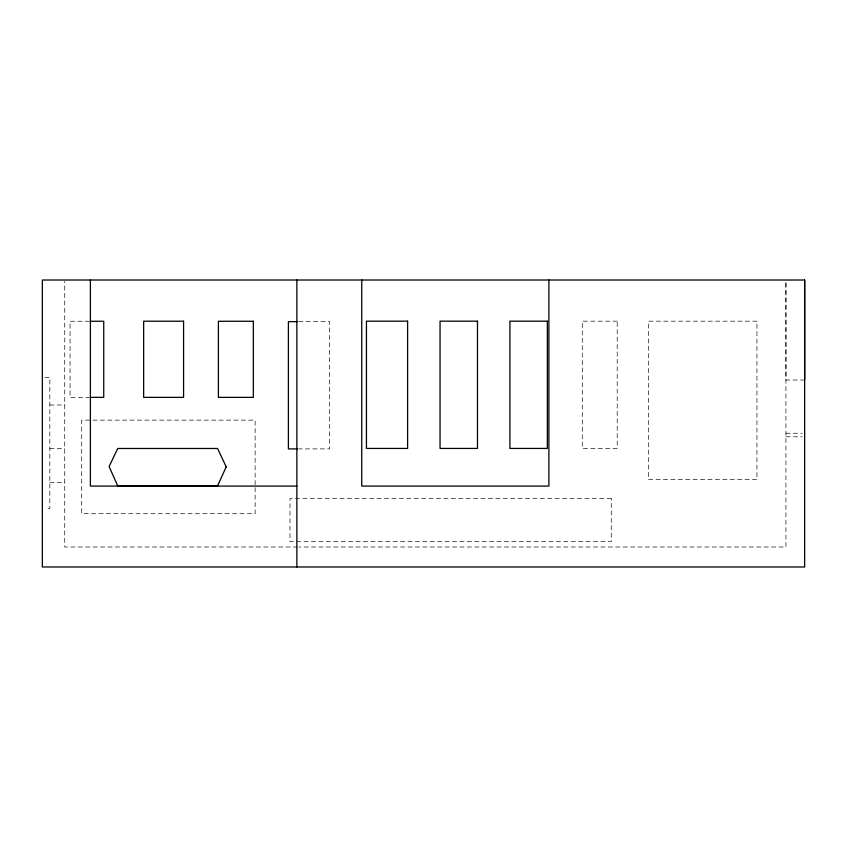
<?xml version="1.0" encoding="UTF-8"?>
<svg xmlns="http://www.w3.org/2000/svg" width="847" height="847" viewBox="0 0 847 847"><rect width="100%" height="100%" fill="white"/><g stroke="black" fill="none" stroke-linecap="round" stroke-linejoin="round"><path stroke-width="0.64" stroke-dasharray="4.24 3.18" d="M89.475 321.257L70.047 321.257L70.047 397.37L89.475 397.37M298.684 321.638L329.568 321.638L329.568 448.899L298.684 448.899M44.849 377.455L49.835 377.455L49.835 508.454L44.849 508.454M804.65 380.028L785.931 380.028L785.931 281.342L785.931 547.014L298.959 547.014M49.835 404.982L64.732 404.982M785.931 433.23L802.151 433.23M785.931 436.798L802.151 436.798M49.835 448.645L64.732 448.645M49.835 482.494L64.732 482.494M297.636 547.014L64.732 547.014L64.732 281.342M255.127 484.706L255.127 420.133L81.714 420.133L81.714 513.706L255.127 513.706L255.127 486.03M617.209 321.172L582.281 321.172L582.281 448.434L617.209 448.434L617.209 321.172M756.943 321.172L648.4 321.172L648.4 479.624L756.943 479.624L756.943 321.172M611.269 498.555L290.002 498.555L290.002 541.699L611.269 541.699L611.269 498.555"/><path stroke-width="1.27" d="M804.65 380.028L804.65 280.018L42.35 280.018L42.35 566.982L804.65 566.982L804.65 280.018M90.777 321.257L103.736 321.257L103.736 397.37L90.777 397.37M297.403 321.638L288.393 321.638L288.393 448.899L297.403 448.899M296.863 486.072L90.385 486.072L90.385 280.018M548.888 280.018L548.888 486.072L361.743 486.072L361.743 280.018M296.863 280.018L296.863 566.982M226.191 466.856L217.552 485.903L117.744 485.903L109.104 466.549L117.744 448.476L217.552 448.476L226.191 466.856M183.577 321.204L143.651 321.204L143.651 397.37L183.577 397.37L183.577 321.204M407.608 321.172L366.444 321.172L366.444 448.434L407.608 448.434L407.608 321.172M477.475 321.172L440.048 321.172L440.048 448.434L477.475 448.434L477.475 321.172M547.342 321.172L509.915 321.172L509.915 448.434L547.342 448.434L547.342 321.172M253.338 321.257L218.399 321.257L218.399 397.37L253.338 397.37L253.338 321.257"/></g></svg>
